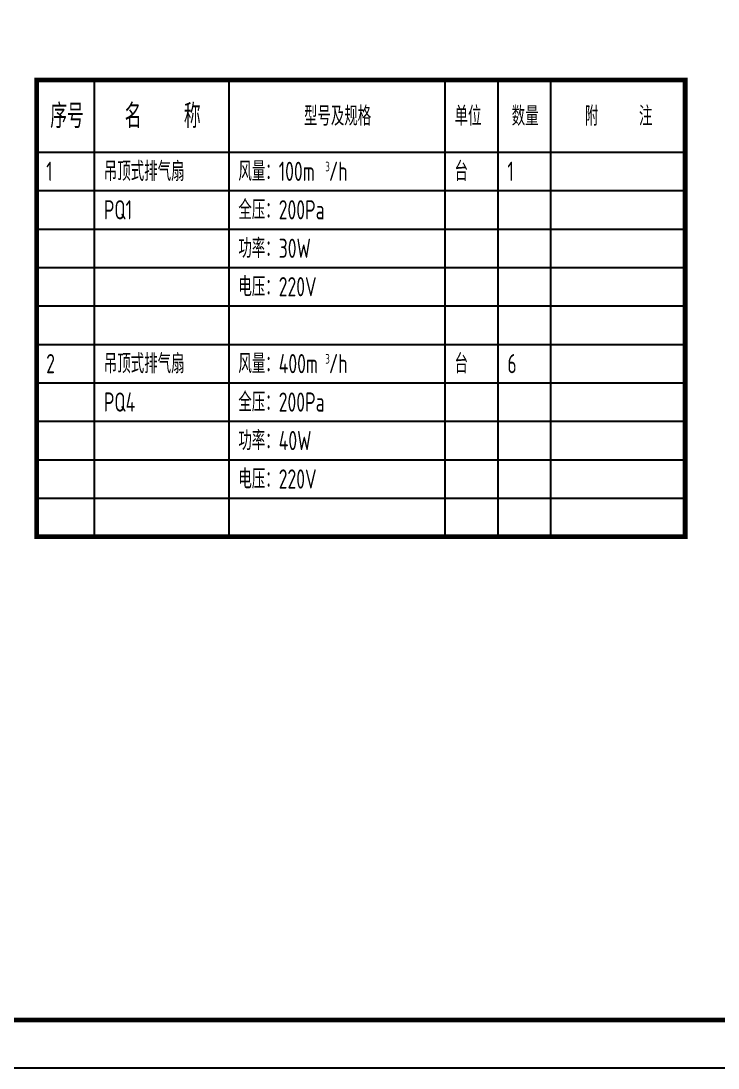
# Model space of a CAD drawing. Extents: x 1247970 to 1725648, y 860327 to 1277876.
# Drawn here: x 1340015 to 1354526, y 1189527 to 1211309 of the extents above; entities that cross this region are included whole.
import ezdxf

# ---------------------------------------------------------------- set-up
doc = ezdxf.new("R2010")
doc.units = 0
doc.header["$LTSCALE"] = 1000
doc.header["$MEASUREMENT"] = 0
doc.layers.add('H-SB-BZ', color=3, linetype='Continuous')
doc.layers.add('图框', color=140, linetype='Continuous')
doc.styles.add('HZTXT', font='tssdeng.shx', dxfattribs={"width": 0.7, "bigfont": 'hztxt.shx'})

msp = doc.modelspace()

# ---------------------------------------------------------------- linework, layer by layer
at = {"layer": 'H-SB-BZ', "const_width": 100}
msp.add_lwpolyline([(1340340.5, 1200580.4), (1353840.5, 1200580.4), (1353840.5, 1210080.4), (1340340.5, 1210080.4)], close=True, dxfattribs=at)
at = {"layer": 'H-SB-BZ'}
for points in [[(1341540.5, 1210080.4), (1341540.5, 1200580.4)], [(1344340.5, 1210080.4), (1344340.5, 1200580.4)], [(1348840.5, 1210080.4), (1348840.5, 1200580.4)], [(1349940.5, 1210080.4), (1349940.5, 1200580.4)], [(1351040.5, 1210080.4), (1351040.5, 1200580.4)], [(1340340.5, 1208580.4), (1353840.5, 1208580.4)], [(1340340.5, 1207780.4), (1353840.5, 1207780.4)], [(1340340.5, 1206980.4), (1353840.5, 1206980.4)], [(1340340.5, 1206180.4), (1353840.5, 1206180.4)], [(1340340.5, 1205380.4), (1353840.5, 1205380.4)], [(1340340.5, 1204580.4), (1353840.5, 1204580.4)], [(1340340.5, 1203780.4), (1353840.5, 1203780.4)], [(1340340.5, 1202980.4), (1353840.5, 1202980.4)], [(1340340.5, 1202180.4), (1353840.5, 1202180.4)], [(1340340.5, 1201380.4), (1353840.5, 1201380.4)]]:
    msp.add_lwpolyline(points, dxfattribs=at)
at = {"layer": '图框'}
msp.add_lwpolyline([(1278969.8, 1248927), (1363069.8, 1248927), (1363069.8, 1189527), (1278969.8, 1189527)], close=True, dxfattribs=at)
msp.add_lwpolyline([(1278969.8, 1248927), (1363069.8, 1248927), (1363069.8, 1189527), (1278969.8, 1189527)], close=True, dxfattribs=at)
at = {"layer": '图框', "const_width": 100}
msp.add_lwpolyline([(1362069.8, 1190527), (1362069.8, 1247927), (1281469.8, 1247927), (1281469.8, 1190527)], close=True, dxfattribs=at)

# ---------------------------------------------------------------- texts
at = {"layer": 'H-SB-BZ', "color": 7, "style": 'HZTXT', "width": 0.7}
for s, height, p in [('序号', 500, (1340625, 1209080.4)), ('名', 500, (1342174.4, 1209080.4)), ('称', 500, (1343406.3, 1209080.4)), ('型号及规格', 400, (1345906, 1209130.4)), ('单位', 400, (1349040.5, 1209130.4)), ('数量', 400, (1350230.4, 1209130.4)), ('附', 400, (1351752.7, 1209130.4)), ('注', 400, (1352879.3, 1209130.4)), ('1', 400, (1340540.5, 1207980.4)), ('吊顶式排气扇', 400, (1341740.5, 1207980.4)), ('风量：', 400, (1344540.5, 1207980.4)), ('100m', 400, (1345380.5, 1207980.4)), ('3', 200, (1346349.8, 1208180.4)), ('/h', 400, (1346425.2, 1207980.4)), ('台', 400, (1349040.5, 1207980.4)), ('1', 400, (1350140.5, 1207980.4)), ('全压：', 400, (1344540.5, 1207180.4)), ('PQ1', 400, (1341740.5, 1207180.4)), ('200Pa', 400, (1345380.5, 1207180.4)), ('功率：', 400, (1344540.5, 1206380.4)), ('30W', 400, (1345380.5, 1206380.4)), ('电压：', 400, (1344540.5, 1205580.4)), ('220V', 400, (1345380.5, 1205580.4)), ('2', 400, (1340540.5, 1203980.4)), ('吊顶式排气扇', 400, (1341740.5, 1203980.4)), ('风量：', 400, (1344540.5, 1203980.4)), ('400m', 400, (1345380.5, 1203980.4)), ('3', 200, (1346349.8, 1204180.4)), ('/h', 400, (1346425.2, 1203980.4)), ('台', 400, (1349040.5, 1203980.4)), ('6', 400, (1350140.5, 1203980.4)), ('PQ4', 400, (1341740.5, 1203180.4)), ('全压：', 400, (1344540.5, 1203180.4)), ('200Pa', 400, (1345380.5, 1203180.4)), ('功率：', 400, (1344540.5, 1202380.4)), ('40W', 400, (1345380.5, 1202380.4)), ('电压：', 400, (1344540.5, 1201580.4)), ('220V', 400, (1345380.5, 1201580.4))]:
    msp.add_text(s, height=height, dxfattribs=at).set_placement(p)

doc.saveas('drawing.dxf')
